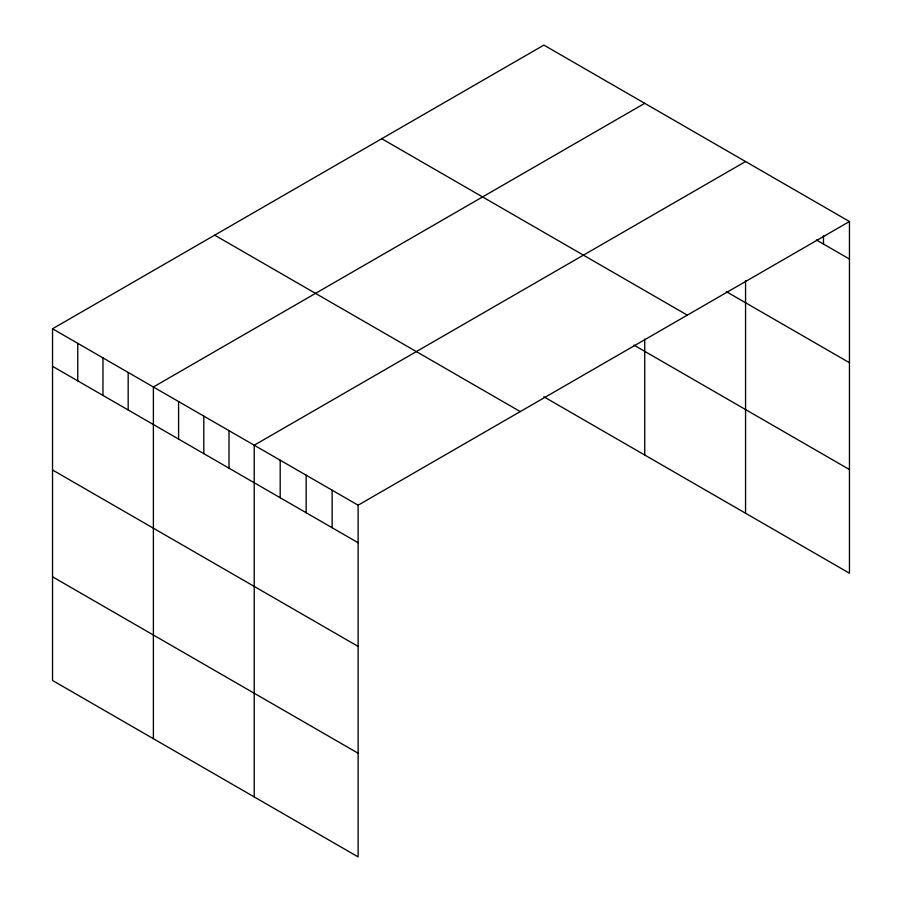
<?xml version="1.0" encoding="UTF-8"?>
<svg xmlns="http://www.w3.org/2000/svg" width="902" height="902" viewBox="0 0 902 902"><rect width="100%" height="100%" fill="white"/><g stroke="black" fill="none" stroke-linecap="round" stroke-linejoin="round"><path stroke-width="1.35" d="M52.541 328.779L358.117 505.199L358.117 856.9L52.541 680.48L52.541 328.779L543.883 45.1L849.458 221.52L849.458 573.221L543.883 396.801M644.727 103.313L153.385 386.992L153.385 738.704M745.559 161.537L254.217 445.216L254.217 796.917M358.117 505.199L849.458 221.52M816.4 239.966L849.458 259.054M726.358 291.662L849.458 362.728M381.749 138.716L687.313 315.136M633.926 345.105L849.458 469.547M214.687 235.163L520.251 411.583M52.541 366.313L358.117 542.733M52.541 469.987L358.117 646.407M52.541 576.806L358.117 753.226M823.481 235.715L823.481 244.059M745.559 280.635L745.559 513.238M644.727 339.017L644.727 455.025M332.139 490.203L332.139 527.738M306.161 475.207L306.161 512.742M280.195 460.212L280.195 497.746M229.007 430.66L229.007 468.194M203.796 416.104L203.796 453.638M178.585 401.548L178.585 439.082M128.174 372.436L128.174 409.97M102.963 357.88L102.963 395.414M77.752 343.335L77.752 380.87"/></g></svg>
